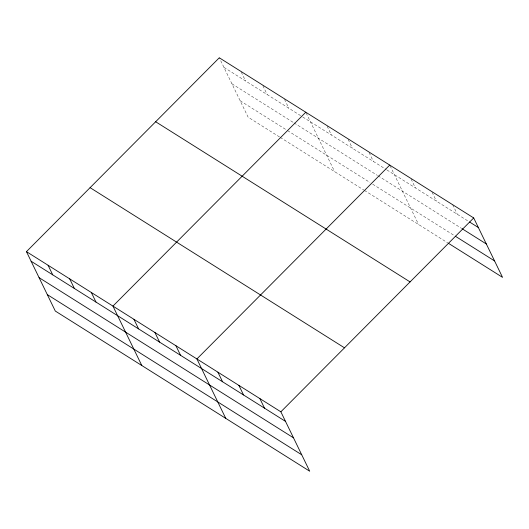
<?xml version="1.0" encoding="UTF-8"?>
<svg xmlns="http://www.w3.org/2000/svg" width="529" height="529" viewBox="0 0 529 529"><rect width="100%" height="100%" fill="white"/><g stroke="black" fill="none" stroke-linecap="round" stroke-linejoin="round"><path stroke-width="0.4" stroke-dasharray="2.65 1.98" d="M223.946 67.362L302.072 116.552M302.767 116.988L386.276 169.564M386.95 169.988L468.873 221.565M231.927 83.807L293.317 122.457M294.012 122.893L377.329 175.35M378.01 175.773L461.288 228.204M240.153 100.748L286.89 130.174M287.591 130.617L369.983 182.485M372.694 184.191L453.942 235.345M279.53 136.958L248.141 117.193L219.29 57.78M280.225 137.395L363.754 189.984M364.428 190.407L447.706 242.837M452.712 204.73L457.367 214.318M432.081 192.258L436.379 201.106M411.093 179.04L415.384 187.894M390.098 165.828L418.591 224.508M369.11 152.617L373.408 161.464M348.122 139.398L352.42 148.252M327.134 126.186L331.432 135.034M306.146 112.975L334.639 171.654M284.523 99.359L288.814 108.207M262.893 85.744L267.191 94.592M241.27 72.129L245.568 80.977"/><path stroke-width="0.79" d="M26.45 251.639L280.859 411.807L309.71 471.22L55.3 311.052L26.45 251.639L219.29 57.78L473.7 217.948L502.55 277.361L448.387 243.261M305.788 112.234L112.948 306.093L141.798 365.513M389.741 165.088L196.907 358.946L225.757 418.366M280.859 411.807L473.7 217.948M469.554 221.995L478.355 227.536M461.962 228.634L486.336 243.975M455.297 236.198L494.562 260.923M155.652 121.749L410.061 281.917M90.089 187.663L344.498 347.831M31.105 261.227L285.515 421.395M39.093 277.665L293.502 437.833M47.319 294.613L301.728 454.781M259.871 398.588L264.526 408.176M238.883 385.376L243.538 394.965M217.895 372.165L222.55 381.753M175.919 345.735L180.574 355.323M154.924 332.523L159.586 342.111M133.936 319.311L138.591 328.893M91.325 292.477L95.98 302.066M69.702 278.862L74.358 288.45M48.073 265.254L52.728 274.835"/></g></svg>
